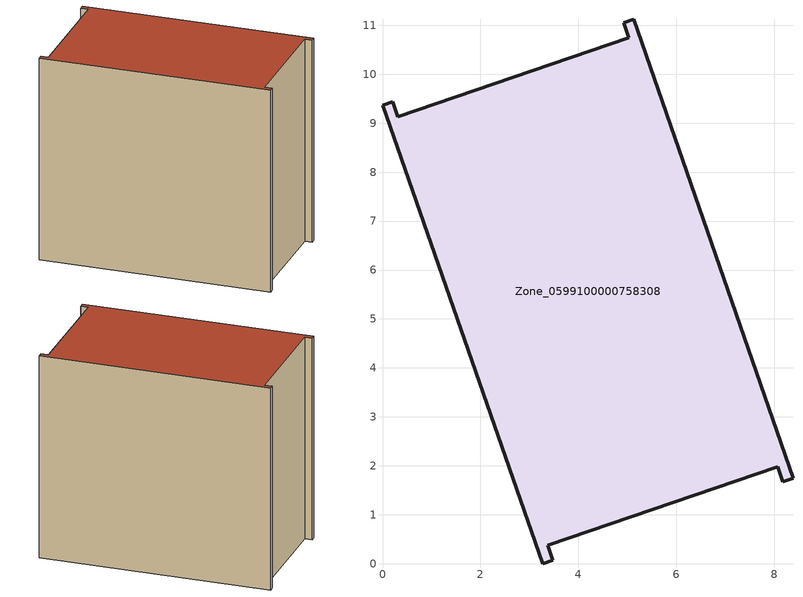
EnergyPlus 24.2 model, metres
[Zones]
Zone_0599100000758308
 floor ground (C_G): 8.39,1.74 8.18,1.67 8.08,1.98 3.37,0.37 3.48,0.07 3.27,0 0,9.36 0.2,9.44 0.31,9.13 5.03,10.74 4.93,11.05 5.13,11.12 z0
 wall outside (C_F): 3.48,0.07 3.37,0.37 8.08,1.98 8.18,1.67 8.39,1.74 5.13,11.12 4.93,11.05 5.03,10.74 0.31,9.13 0.2,9.44 0,9.36 3.27,0 3.48,0.07 z0:9
 roof outside (C_R): 8.39,1.74 5.13,11.12 4.93,11.05 5.03,10.74 0.31,9.13 0.2,9.44 0,9.36 3.27,0 3.48,0.07 3.37,0.37 8.08,1.98 8.18,1.67 z9
[BUILDING]
Pand.0599100000758308: North Axis=0; Terrain=City; Loads Convergence Tolerance Value=0.04; Temperature Convergence Tolerance Value=0.4; Solar Distribution=FullExterior; Maximum Number of Warmup Days=25; Minimum Number of Warmup Days=1
[Site:Location]
Rotterdam.The.Hague.AP_ZH_NLD Design_Conditions: Latitude=51.96; Longitude=4.45; Time Zone=1; Elevation=-4.5
[SITE:GROUNDTEMPERATURE:BUILDINGSURFACE]
18, 18, 18, 18, 18, 18, 18, 18, 18, 18, 18, 18
[MATERIAL] Thermal Absorptance=0.9; Solar Absorptance=0.7; Visible Absorptance=0.7
Name | Roughness | Thickness | Conductivity | Density | Specific Heat
G.TI.2006-2014 | MediumSmooth | 0.15 | 0.06 | 540 | 1210
F.TI.2006-2014 | Rough | 0.3 | 0.12 | 1920 | 840
R.TI.2006-2014 | MediumRough | 0.2 | 0.08 | 1500 | 1000
[CONSTRUCTION]
C_G: G.TI.2006-2014
C_F: F.TI.2006-2014
C_R: R.TI.2006-2014
[ZONE]
Zone_0599100000758308: Type=1; Multiplier=1; Ceiling Height=Autocalculate; Volume=Autocalculate; Floor Area=autocalculate; Part of Total Floor Area=Yes
[ZONEINFILTRATION:DESIGNFLOWRATE]
Infil_Zone_0599100000758308: Zone or ZoneList or Space or SpaceList=Zone_0599100000758308; Schedule=AlwaysOn; Design Flow Rate Calculation Method=Flow/Area; Flow Rate per Floor Area=0.0015; Constant Term Coefficient=1; Temperature Term Coefficient=0; Velocity Term Coefficient=0; Velocity Squared Term Coefficient=0
[HVACTEMPLATE:ZONE:IDEALLOADSAIRSYSTEM]
Zone_0599100000758308: Maximum Heating Supply Air Temperature=50; Minimum Cooling Supply Air Temperature=13; Maximum Heating Supply Air Humidity Ratio=0.0156; Minimum Cooling Supply Air Humidity Ratio=0.0077; Heating Limit=NoLimit; Cooling Limit=NoLimit; Dehumidification Control Type=ConstantSensibleHeatRatio; Cooling Sensible Heat Ratio=0.7; Dehumidification Setpoint=60; Humidification Control Type=None; Humidification Setpoint=30; Outdoor Air Method=None; Outdoor Air Flow Rate per Person=0.00944; Outdoor Air Flow Rate per Zone Floor Area=0; Outdoor Air Flow Rate per Zone=0; Demand Controlled Ventilation Type=None; Outdoor Air Economizer Type=NoEconomizer; Heat Recovery Type=None; Sensible Heat Recovery Effectiveness=0.7; Latent Heat Recovery Effectiveness=0.65
[ZONECONTROL:THERMOSTAT]
ThermostatControl_Zone_0599100000758308: Zone or ZoneList=Zone_0599100000758308; Control Type Schedule=DualSetpointControlType; Control 1=Thermostat_Zone_0599100000758308; Temperature Difference Between Cutout And Setpoint=0
[THERMOSTATSETPOINT:DUALSETPOINT]
Thermostat_Zone_0599100000758308: Heating Setpoint Temperature Schedule=HeatingSetpoint_Zone_0599100000758308; Cooling Setpoint Temperature Schedule=CoolingSetpoint_Zone_0599100000758308
[SCHEDULE:COMPACT]
HeatingSetpoint_Zone_0599100000758308: Through: 12/31, For: AllDays, Until: 24:00, 21
CoolingSetpoint_Zone_0599100000758308: Through: 12/31, For: AllDays, Until: 24:00, 24
DualSetpointControlType: Through: 12/31, For: AllDays, Until: 24:00, 4
AlwaysOn: Through: 12/31, For: AllDays, Until: 24:00, 1
